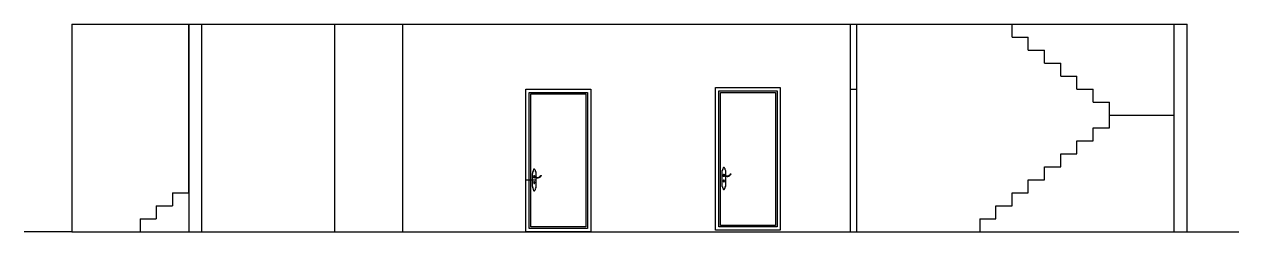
# Model space of a CAD drawing. Header units: inches. Extents: x -632098 to 183481, y -347495 to 63412.
# Drawn here: x 49.73 to 68.46, y -26.18 to -22.98 of the extents above; entities that cross this region are included whole.
import ezdxf

# ---------------------------------------------------------------- set-up
doc = ezdxf.new("R2010")
doc.units = ezdxf.units.IN
doc.header["$MEASUREMENT"] = 0
doc.layers.add('DOOR', color=2, linetype='Continuous')
doc.layers.add('wall', color=7, linetype='Continuous', lineweight=40)

# ---------------------------------------------------------------- blocks, each defined once
blk = doc.blocks.new('A$C2C1605CC')
at = {"layer": 'DOOR'}
for points in [[(0, 0.269), (0, 0.069)], [(0.06, 0.212), (0.06, 0.269)], [(0.06, 0.069), (0.06, 0.204)], [(0.03, 0.138), (0.03, 0.136), (0.029, 0.132), (0.031, 0.131), (0.031, 0.127), (0.03, 0.126), (0.03, 0.123), (0.029, 0.12), (0.03, 0.118)]]:
    blk.add_lwpolyline(points, dxfattribs=at)
for centre, radius in [((0.03, 0.217), 0.01), ((0.134, 0.234), 0.00531)]:
    blk.add_circle(centre, radius, dxfattribs=at)
for centre, radius, start, end in [((0.032, 0.279), 0.0329, 129.3792, 196.817), ((0.03, 0.309), 0.02, 118.955, 194.4775), ((0.03, 0.217), 0.0153, 27.0525, 347.2195), ((0.03, 0.329), 0.01, 345.5225, 194.4775), ((0.03, 0.309), 0.02, 345.5225, 61.045), ((0.082, 0.261), 0.0532, 223.5593, 331.1827), ((0.082, 0.255), 0.0556, 227.4785, 333.1171), ((0.028, 0.279), 0.0329, 343.183, 50.6208), ((0.032, 0.06), 0.0329, 163.183, 230.6208), ((0.03, 0.029), 0.02, 165.5225, 241.045), ((0.03, 0.132), 0.01, 298.0161, 241.9839), ((0.03, 0.009), 0.01, 165.5225, 14.4775), ((0.03, 0.119), 0.00635, 137.6997, 42.3003), ((0.03, 0.029), 0.02, 298.955, 14.4775), ((0.028, 0.06), 0.0329, 309.3792, 16.817)]:
    blk.add_arc(centre, radius, start, end, dxfattribs=at)

msp = doc.modelspace()

# ---------------------------------------------------------------- linework, layer by layer
at = {"color": 152, "true_color": 0x2776bb}
for p, q in [((50.4692, -22.9776), (50.4692, -26.1776)), ((52.2692, -25.5776), (52.2692, -22.9776)), ((52.4692, -22.9776), (52.4692, -26.1776)), ((54.5192, -22.9776), (54.5192, -26.1776)), ((55.5692, -22.9776), (55.5692, -26.1776)), ((62.4692, -22.9776), (62.4692, -26.1776)), ((62.5692, -22.9776), (62.5692, -26.1776)), ((67.4692, -26.1776), (67.4692, -22.9776)), ((67.6692, -26.1776), (67.6692, -22.9776)), ((52.0192, -25.5776), (52.0192, -25.7776)), ((51.7692, -25.7776), (51.7692, -25.9776))]:
    msp.add_line(p, q, dxfattribs=at)
for p, q in [((50.4692, -22.9776), (67.4692, -22.9776)), ((52.2692, -22.9776), (52.2692, -26.1776)), ((52.2692, -22.9776), (52.2692, -26.1776)), ((67.4692, -22.9776), (67.6692, -22.9776)), ((64.9692, -23.1776), (65.2192, -23.1776)), ((65.2192, -23.3776), (65.4692, -23.3776)), ((65.4692, -23.5776), (65.7192, -23.5776)), ((65.4692, -23.5776), (65.7192, -23.5776)), ((65.7192, -23.7776), (65.9692, -23.7776)), ((65.7192, -23.7776), (65.9692, -23.7776)), ((62.4692, -23.9776), (62.5692, -23.9776)), ((65.9692, -23.9776), (66.2192, -23.9776)), ((65.9692, -23.9776), (66.2192, -23.9776)), ((66.2192, -24.1776), (66.4692, -24.1776)), ((66.4692, -24.3776), (66.7192, -24.3776)), ((66.4692, -24.3776), (67.4692, -24.3776)), ((66.2192, -24.5776), (66.4692, -24.5776)), ((65.9692, -24.7776), (66.2192, -24.7776)), ((65.7192, -24.9776), (65.9692, -24.9776)), ((65.4692, -25.1776), (65.7192, -25.1776)), ((65.4692, -25.1776), (65.7192, -25.1776)), ((57.4692, -25.3776), (57.6292, -25.3776)), ((65.2192, -25.3776), (65.4692, -25.3776)), ((65.2192, -25.3776), (65.4692, -25.3776)), ((52.0192, -25.5776), (52.2692, -25.5776)), ((64.9692, -25.5776), (65.2192, -25.5776)), ((51.7692, -25.7776), (52.0192, -25.7776)), ((64.7192, -25.7776), (64.9692, -25.7776)), ((51.5192, -25.9776), (51.7692, -25.9776)), ((51.5192, -25.9776), (51.5192, -26.1776)), ((64.4692, -25.9776), (64.7192, -25.9776)), ((64.4692, -25.9776), (64.4692, -26.1776)), ((50.4692, -26.1776), (49.73351, -26.1776)), ((50.4692, -26.1776), (67.6692, -26.1776)), ((67.6692, -26.1776), (68.46433, -26.1776))]:
    msp.add_line(p, q)
at = {"color": 85, "true_color": 0x58ba48}
for p, q in [((64.9692, -23.1776), (64.9692, -22.9776)), ((65.2192, -23.3776), (65.2192, -23.1776)), ((65.4692, -23.5776), (65.4692, -23.3776)), ((65.7192, -23.7776), (65.7192, -23.5776)), ((65.9692, -23.9776), (65.9692, -23.7776)), ((66.2192, -24.1776), (66.2192, -23.9776)), ((66.4692, -24.5776), (66.4692, -24.1776)), ((66.2192, -24.7776), (66.2192, -24.5776)), ((65.9692, -24.9776), (65.9692, -24.7776)), ((65.7192, -25.1776), (65.7192, -24.9776)), ((65.4692, -25.3776), (65.4692, -25.1776)), ((65.2192, -25.5776), (65.2192, -25.3776)), ((64.9692, -25.7776), (64.9692, -25.5776)), ((64.7192, -25.9776), (64.7192, -25.7776))]:
    msp.add_line(p, q, dxfattribs=at)
at = {"layer": 'DOOR'}
for points in [[(60.3942, -23.95459), (61.3942, -23.95459), (61.3942, -26.15459), (60.3942, -26.15459)], [(57.4692, -23.9776), (58.4692, -23.9776), (58.4692, -26.1776), (57.4692, -26.1776)], [(57.5192, -24.0276), (58.4192, -24.0276), (58.4192, -26.1276), (57.5192, -26.1276), (57.5192, -24.0276)], [(60.4442, -24.00459), (61.3442, -24.00459), (61.3442, -26.10459), (60.4442, -26.10459), (60.4442, -24.00459)]]:
    msp.add_lwpolyline(points, close=True, dxfattribs=at)
at = {"layer": 'DOOR', "color": 1}
for points in [[(57.5442, -24.0526), (58.3942, -24.0526), (58.3942, -26.1026), (57.5442, -26.1026)], [(60.4692, -24.02959), (61.3192, -24.02959), (61.3192, -26.07959), (60.4692, -26.07959)]]:
    msp.add_lwpolyline(points, close=True, dxfattribs=at)

# ---------------------------------------------------------------- block references
at = {"layer": 'wall'}
for p in [(57.5692, -25.5476), (60.4942, -25.52459)]:
    msp.add_blockref('A$C2C1605CC', p, dxfattribs=at)

doc.saveas('drawing.dxf')
